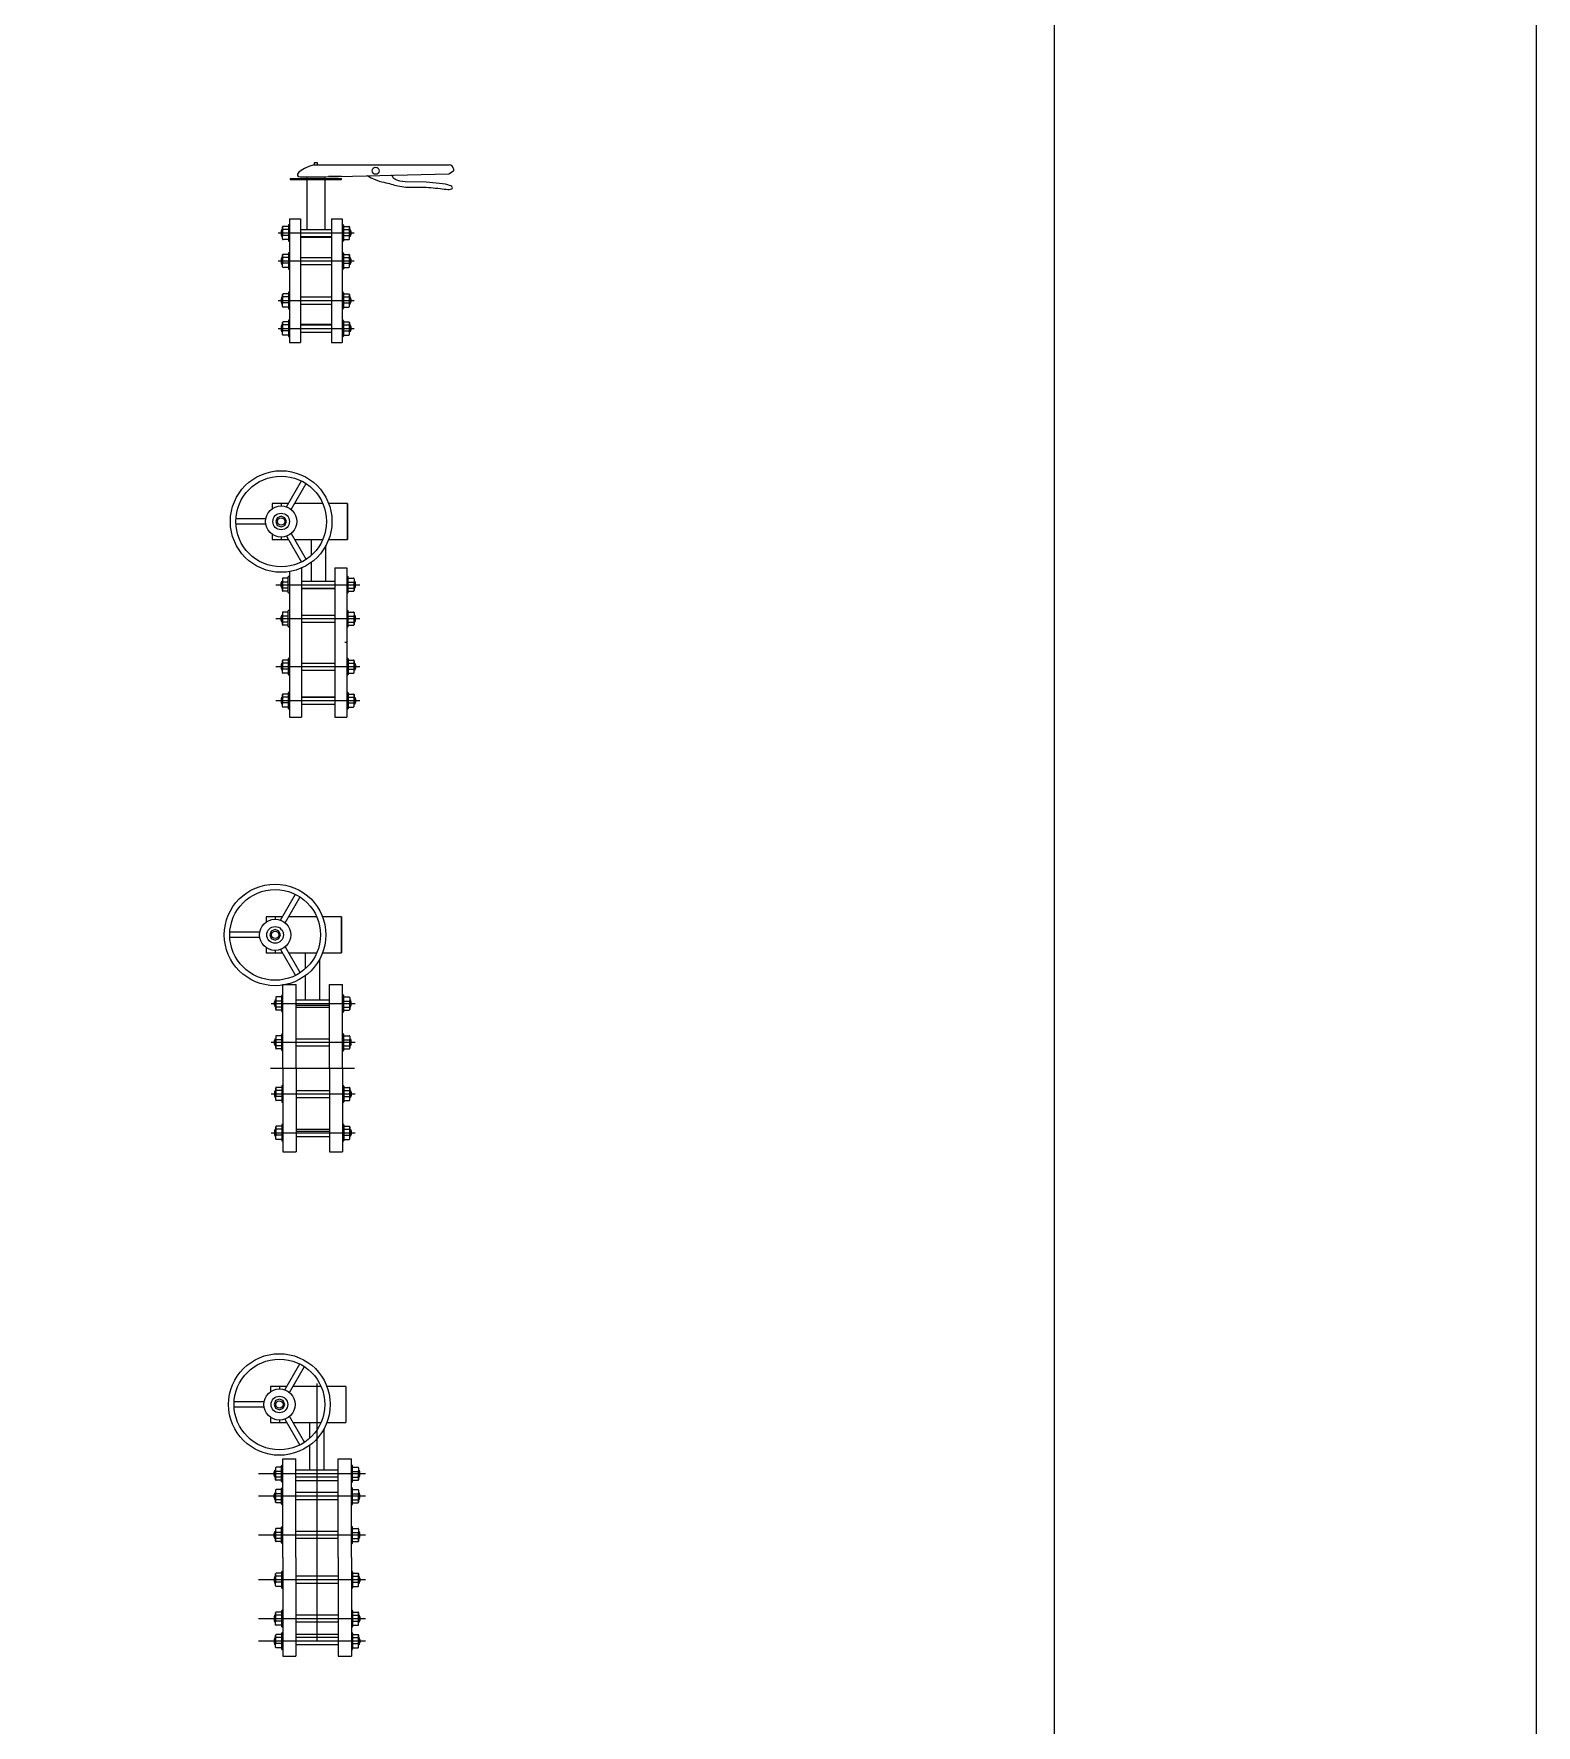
# Model space of a CAD drawing. Header units: millimetres. Extents: x 1218 to 72853, y -34712 to 16286.
# Drawn here: x 70340 to 72853, y 10586 to 13416 of the extents above; entities that cross this region are included whole.
import ezdxf

# ---------------------------------------------------------------- set-up
doc = ezdxf.new("R2010")
doc.units = ezdxf.units.MM
doc.styles.get("Standard").update_dxf_attribs({"font": 'arial.ttf'})

# ---------------------------------------------------------------- blocks, each defined once
blk = doc.blocks.new('VANBUOM-FRONT-DN100 PCCC')
for p, q in [((-43, 171.2), (42.5, 171.2)), ((-43, 171.2), (-43, 169.2)), ((-26.5, 174), (15, 174)), ((-15, 174.5), (-15, 85.9)), ((-2.8, 194), (223, 194)), ((15, 174.5), (15, 85.9)), ((42.5, 174.2), (21.3, 174.2)), ((42.5, 169.2), (42.5, 171.2)), ((230, 187), (230, 184)), ((-43, 169.2), (42.5, 169.2)), ((-56, 89.9), (-56, 86.9)), ((-56, 69.9), (-56, 89.9)), ((-46, 90.9), (-55, 90.9)), ((-46, 85.9), (-55, 85.9)), ((-46, 92.9), (-46, 66.9)), ((-44, 93.9), (-45, 93.9)), ((-44, 103.5), (-44, -103.5)), ((-44, 103.5), (-26, 103.5)), ((-26, 103.5), (-26, -103.5)), ((-26, 85.9), (26, 85.9)), ((26, 103.5), (26, -103.5)), ((26, 103.5), (44, 103.5)), ((44, 103.5), (44, -103.5)), ((44, 93.9), (45, 93.9)), ((46, 92.9), (46, 66.9)), ((46, 90.9), (55, 90.9)), ((46, 85.9), (55, 85.9)), ((56, 89.9), (56, 86.9)), ((56, 69.9), (56, 89.9)), ((-63.4, 79.9), (63.8, 79.9)), ((-58.2, 82.9), (-58.2, 76.9)), ((-56, 84.9), (-56, 76.9)), ((-46, 75.9), (-55, 75.9)), ((-46, 68.9), (-55, 68.9)), ((-44, 65.9), (-45, 65.9)), ((-26, 73.9), (26, 73.9)), ((-26, 73), (26, 73)), ((44, 65.9), (45, 65.9)), ((46, 75.9), (55, 75.9)), ((46, 68.9), (55, 68.9)), ((56, 84.9), (56, 76.9)), ((58.2, 82.9), (58.2, 76.9)), ((-63.4, 33.1), (63.8, 33.1)), ((-58.2, 36.1), (-58.2, 30.1)), ((-56, 23.1), (-56, 43.1)), ((-56, 43.1), (-56, 40.1)), ((-56, 38.1), (-56, 30.1)), ((-46, 44.1), (-55, 44.1)), ((-46, 39.1), (-55, 39.1)), ((-46, 29.1), (-55, 29.1)), ((-46, 46.1), (-46, 20.1)), ((-44, 47.1), (-45, 47.1)), ((-26, 39.1), (26, 39.1)), ((44, 47.1), (45, 47.1)), ((46, 46.1), (46, 20.1)), ((46, 44.1), (55, 44.1)), ((46, 39.1), (55, 39.1)), ((46, 29.1), (55, 29.1)), ((56, 23.1), (56, 43.1)), ((56, 43.1), (56, 40.1)), ((56, 38.1), (56, 30.1)), ((58.2, 36.1), (58.2, 30.1)), ((-46, 22.1), (-55, 22.1)), ((-44, 19.1), (-45, 19.1)), ((-26, 27.1), (26, 27.1)), ((44, 19.1), (45, 19.1)), ((46, 22.1), (55, 22.1)), ((-56, -23.1), (-56, -26.1)), ((-56, -43.1), (-56, -23.1)), ((-56, -28.1), (-56, -36.1)), ((-46, -22.1), (-55, -22.1)), ((-46, -27.1), (-55, -27.1)), ((-46, -20.1), (-46, -46.1)), ((-44, -19.1), (-45, -19.1)), ((-26, -27.1), (26, -27.1)), ((44, -19.1), (45, -19.1)), ((46, -20.1), (46, -46.1)), ((46, -22.1), (55, -22.1)), ((46, -27.1), (55, -27.1)), ((56, -23.1), (56, -26.1)), ((56, -43.1), (56, -23.1)), ((56, -28.1), (56, -36.1)), ((-63.4, -33.1), (63.8, -33.1)), ((-58.2, -30.1), (-58.2, -36.1)), ((-46, -37.1), (-55, -37.1)), ((-46, -44.1), (-55, -44.1)), ((-44, -47.1), (-45, -47.1)), ((-26, -39.1), (26, -39.1)), ((44, -47.1), (45, -47.1)), ((46, -37.1), (55, -37.1)), ((46, -44.1), (55, -44.1)), ((58.2, -30.1), (58.2, -36.1)), ((-63.4, -79.9), (63.8, -79.9)), ((-58.2, -76.9), (-58.2, -82.9)), ((-56, -89.9), (-56, -69.9)), ((-56, -69.9), (-56, -72.9)), ((-56, -74.9), (-56, -82.9)), ((-46, -68.9), (-55, -68.9)), ((-46, -73.9), (-55, -73.9)), ((-46, -83.9), (-55, -83.9)), ((-46, -66.9), (-46, -92.9)), ((-44, -65.9), (-45, -65.9)), ((-26, -73), (26, -73)), ((-26, -73.9), (26, -73.9)), ((44, -65.9), (45, -65.9)), ((46, -66.9), (46, -92.9)), ((46, -68.9), (55, -68.9)), ((46, -73.9), (55, -73.9)), ((46, -83.9), (55, -83.9)), ((56, -89.9), (56, -69.9)), ((56, -69.9), (56, -72.9)), ((56, -74.9), (56, -82.9)), ((58.2, -76.9), (58.2, -82.9)), ((-46, -90.9), (-55, -90.9)), ((-44, -93.9), (-45, -93.9)), ((-44, -103.5), (-26, -103.5)), ((-26, -85.9), (26, -85.9)), ((26, -103.5), (44, -103.5)), ((44, -93.9), (45, -93.9)), ((46, -90.9), (55, -90.9))]:
    blk.add_line(p, q)
for points in [[(-2.8, 194), (-11.8, 191.1), (-19, 187.9), (-24.6, 184.6), (-28.5, 181.4), (-30.7, 178.5), (-31.1, 176.2), (-29.7, 174.6), (-26.5, 174)], [(15, 174), (222.3, 178.8), (230, 184)], [(85.9, 175.9), (92.4, 172.1), (97.3, 169.8), (101.8, 168), (106, 166.7), (110, 165.6), (113.7, 164.8), (117.1, 164), (120.2, 163.2), (123.2, 162.4), (126, 161.6), (128.8, 160.8), (131.5, 160.1), (134.3, 159.3), (137.2, 158.7), (140.2, 158.1), (143.5, 157.6), (147, 157.2), (150.6, 156.8), (184.4, 156.5), (188.3, 156.2), (192.2, 155.9), (196.1, 155.5), (200, 155.1), (203.9, 154.7), (207.6, 154.2), (211.2, 153.7), (214.6, 153.3), (217.7, 153), (220.6, 152.9), (223, 152.9), (225.1, 153.2), (226.7, 153.7), (227.8, 154.5), (228.3, 155.4), (228.2, 156.4), (227.4, 157.5), (225.9, 158.6), (223.7, 159.6), (220.5, 160.6), (216.6, 161.4), (211.9, 162.1), (206.7, 162.7), (201.2, 163.2), (195.5, 163.7), (189.8, 164.2), (184.3, 164.7), (149.2, 165.3), (144.6, 165.9), (140.6, 166.7), (137.1, 167.6), (134.2, 168.6), (131.9, 169.7), (130.2, 171), (129, 172.4), (127.2, 177.1)]]:
    blk.add_lwpolyline(points)
blk.add_lwpolyline([(-2.8, 197.3), (-2.8, 194), (2.8, 194), (2.8, 197.3)], close=True)
blk.add_circle((100, 184), 5.94)
for centre, radius, start, end in [((223, 187), 7, 0, 90), ((-55.2, 82.9), 3, 105.67, 180), ((-55, 89.9), 1, 90, 180), ((-55, 86.9), 1, 180, 270), ((-55, 84.9), 1, 90, 180), ((-45, 92.9), 1, 90, 180), ((45, 92.9), 1, 0, 90), ((55, 89.9), 1, 0, 90), ((55, 86.9), 1, 270, 0), ((55, 84.9), 1, 0, 90), ((55.2, 82.9), 3, 0, 74.33), ((-55.2, 76.9), 3, 180, 254.33), ((-55, 76.9), 1, 180, 270), ((-55, 74.9), 1, 90, 180), ((-55, 69.9), 1, 180, 270), ((-45, 66.9), 1, 180, 270), ((45, 66.9), 1, 270, 0), ((55, 76.9), 1, 270, 0), ((55, 74.9), 1, 0, 90), ((55, 69.9), 1, 270, 0), ((55.2, 76.9), 3, 285.67, 0), ((-55.2, 36.1), 3, 105.67, 180), ((-55.2, 30.1), 3, 180, 254.33), ((-55, 43.1), 1, 90, 180), ((-55, 40.1), 1, 180, 270), ((-55, 38.1), 1, 90, 180), ((-55, 30.1), 1, 180, 270), ((-55, 28.1), 1, 90, 180), ((-45, 46.1), 1, 90, 180), ((45, 46.1), 1, 0, 90), ((55, 43.1), 1, 0, 90), ((55, 40.1), 1, 270, 0), ((55, 38.1), 1, 0, 90), ((55, 30.1), 1, 270, 0), ((55, 28.1), 1, 0, 90), ((55.2, 36.1), 3, 0, 74.33), ((55.2, 30.1), 3, 285.67, 0), ((-55, 23.1), 1, 180, 270), ((-45, 20.1), 1, 180, 270), ((45, 20.1), 1, 270, 0), ((55, 23.1), 1, 270, 0), ((-55.2, -30.1), 3, 105.67, 180), ((-55, -23.1), 1, 90, 180), ((-55, -26.1), 1, 180, 270), ((-55, -28.1), 1, 90, 180), ((-45, -20.1), 1, 90, 180), ((45, -20.1), 1, 0, 90), ((55, -23.1), 1, 0, 90), ((55, -26.1), 1, 270, 0), ((55, -28.1), 1, 0, 90), ((55.2, -30.1), 3, 0, 74.33), ((-55.2, -36.1), 3, 180, 254.33), ((-55, -36.1), 1, 180, 270), ((-55, -38.1), 1, 90, 180), ((-55, -43.1), 1, 180, 270), ((-45, -46.1), 1, 180, 270), ((45, -46.1), 1, 270, 0), ((55, -36.1), 1, 270, 0), ((55, -38.1), 1, 0, 90), ((55, -43.1), 1, 270, 0), ((55.2, -36.1), 3, 285.67, 0), ((-55.2, -76.9), 3, 105.67, 180), ((-55.2, -82.9), 3, 180, 254.33), ((-55, -69.9), 1, 90, 180), ((-55, -72.9), 1, 180, 270), ((-55, -74.9), 1, 90, 180), ((-55, -82.9), 1, 180, 270), ((-55, -84.9), 1, 90, 180), ((-45, -66.9), 1, 90, 180), ((45, -66.9), 1, 0, 90), ((55, -69.9), 1, 0, 90), ((55, -72.9), 1, 270, 0), ((55, -74.9), 1, 0, 90), ((55, -82.9), 1, 270, 0), ((55, -84.9), 1, 0, 90), ((55.2, -76.9), 3, 0, 74.33), ((55.2, -82.9), 3, 285.67, 0), ((-55, -89.9), 1, 180, 270), ((-45, -92.9), 1, 180, 270), ((45, -92.9), 1, 270, 0), ((55, -89.9), 1, 270, 0)]:
    blk.add_arc(centre, radius, start, end)
at = {"flags": 1}
for p in [(-44, 0), (44, 0)]:
    blk.add_attdef('AMC', p, '', height=0.5, dxfattribs=at)
blk = doc.blocks.new('VANBUOM-FRONT-DN125 PCCC')
for p, q in [((-54.1, 227.2), (-29, 270.7)), ((-46.2, 222.6), (-21.1, 266.1)), ((-50.9, 232.6), (-78, 232.6)), ((-78, 232.6), (-78, 224)), ((-63, 232.6), (-63, 228.7)), ((6.7, 232.6), (-40.4, 232.6)), ((47.9, 232.6), (16.6, 232.6)), ((47.9, 172.7), (47.9, 232.6)), ((48, 232.6), (48, 172.7)), ((-88.6, 207.2), (-138.9, 207.2)), ((-88.6, 198.1), (-138.9, 198.1)), ((-78, 181.4), (-78, 172.7)), ((-78, 172.7), (-50.9, 172.7)), ((-63, 176.6), (-63, 172.7)), ((-54.1, 178.2), (-29, 134.7)), ((-46.2, 182.7), (-21.1, 139.2)), ((-40.4, 172.7), (6.7, 172.7)), ((-12, 146.5), (-12, 172.7)), ((16.6, 172.7), (47.9, 172.7)), ((12, 103), (12, 162.6)), ((-49, 118.8), (-49, -125)), ((-29, 124.8), (-29, -125)), ((-12, 103), (-12, 134.7)), ((-12, 132.5), (-12, 134.7)), ((27, 125), (27, -125)), ((27, 125), (47, 125)), ((47, 125), (47, -125)), ((-71.7, 97), (68.7, 97)), ((-63.2, 94), (-63.2, 100)), ((-61, 107), (-61, 87)), ((-61, 92), (-61, 100)), ((-61, 87), (-61, 90)), ((-51, 108), (-60, 108)), ((-51, 101), (-60, 101)), ((-51, 91), (-60, 91)), ((-51, 86), (-60, 86)), ((-51, 84), (-51, 110)), ((-49, 111), (-50, 111)), ((-29, 103), (27, 103)), ((-29, 91), (27, 91)), ((-29, 90.5), (27, 90.5)), ((47, 111), (48, 111)), ((49, 84), (49, 110)), ((49, 108), (58, 108)), ((49, 101), (58, 101)), ((49, 91), (58, 91)), ((49, 86), (58, 86)), ((59, 107), (59, 87)), ((59, 92), (59, 100)), ((59, 87), (59, 90)), ((61.2, 94), (61.2, 100)), ((-49, 83), (-50, 83)), ((47, 83), (48, 83)), ((-71.7, 40.2), (68.7, 40.2)), ((-63.2, 37.2), (-63.2, 43.2)), ((-61, 50.2), (-61, 30.2)), ((-61, 35.2), (-61, 43.2)), ((-61, 30.2), (-61, 33.2)), ((-51, 51.2), (-60, 51.2)), ((-51, 44.2), (-60, 44.2)), ((-51, 34.2), (-60, 34.2)), ((-51, 29.2), (-60, 29.2)), ((-51, 27.2), (-51, 53.2)), ((-49, 54.2), (-50, 54.2)), ((-29, 46.2), (27, 46.2)), ((-29, 34.2), (27, 34.2)), ((47, 54.2), (48, 54.2)), ((49, 27.2), (49, 53.2)), ((49, 51.2), (58, 51.2)), ((49, 44.2), (58, 44.2)), ((49, 34.2), (58, 34.2)), ((49, 29.2), (58, 29.2)), ((59, 50.2), (59, 30.2)), ((59, 35.2), (59, 43.2)), ((59, 30.2), (59, 33.2)), ((61.2, 37.2), (61.2, 43.2)), ((-49, 26.2), (-50, 26.2)), ((48, 0), (43.8, 0)), ((47, 26.2), (48, 26.2)), ((-51, -27.2), (-51, -53.2)), ((-49, -26.2), (-50, -26.2)), ((47, -26.2), (48, -26.2)), ((49, -27.2), (49, -53.2)), ((-71.7, -40.2), (68.7, -40.2)), ((-63.2, -37.2), (-63.2, -43.2)), ((-61, -30.2), (-61, -33.2)), ((-61, -50.2), (-61, -30.2)), ((-61, -35.2), (-61, -43.2)), ((-51, -29.2), (-60, -29.2)), ((-51, -34.2), (-60, -34.2)), ((-51, -44.2), (-60, -44.2)), ((-51, -51.2), (-60, -51.2)), ((-49, -54.2), (-50, -54.2)), ((-29, -34.2), (27, -34.2)), ((-29, -46.2), (27, -46.2)), ((47, -54.2), (48, -54.2)), ((49, -29.2), (58, -29.2)), ((49, -34.2), (58, -34.2)), ((49, -44.2), (58, -44.2)), ((49, -51.2), (58, -51.2)), ((59, -30.2), (59, -33.2)), ((59, -50.2), (59, -30.2)), ((59, -35.2), (59, -43.2)), ((61.2, -37.2), (61.2, -43.2)), ((-51, -84), (-51, -110)), ((-49, -83), (-50, -83)), ((47, -83), (48, -83)), ((49, -84), (49, -110)), ((-71.7, -97), (68.7, -97)), ((-63.2, -94), (-63.2, -100)), ((-61, -87), (-61, -90)), ((-61, -107), (-61, -87)), ((-61, -92), (-61, -100)), ((-51, -86), (-60, -86)), ((-51, -91), (-60, -91)), ((-51, -101), (-60, -101)), ((-51, -108), (-60, -108)), ((-49, -111), (-50, -111)), ((-29, -90.5), (27, -90.5)), ((-29, -91), (27, -91)), ((-29, -103), (27, -103)), ((47, -111), (48, -111)), ((49, -86), (58, -86)), ((49, -91), (58, -91)), ((49, -101), (58, -101)), ((49, -108), (58, -108)), ((59, -87), (59, -90)), ((59, -107), (59, -87)), ((59, -92), (59, -100)), ((61.2, -94), (61.2, -100)), ((-49, -125), (-29, -125)), ((27, -125), (47, -125))]:
    blk.add_line(p, q)
blk.add_lwpolyline([(-63, 193.7), (-56.6, 196.3), (-54, 202.7), (-56.6, 209.1), (-63, 211.7), (-69.4, 209.1), (-72, 202.7), (-69.4, 196.3)], close=True)
for radius in [85, 75.9, 26.1, 13.9, 6.06]:
    blk.add_circle((-63, 202.7), radius)
for centre, radius, start, end in [((-60.2, 100), 3, 105.67, 180), ((-60.2, 94), 3, 180, 254.33), ((-60, 107), 1, 90, 180), ((-60, 102), 1, 180, 270), ((-60, 100), 1, 90, 180), ((-60, 92), 1, 180, 270), ((-60, 90), 1, 90, 180), ((-60, 87), 1, 180, 270), ((-50, 110), 1, 90, 180), ((48, 110), 1, 0, 90), ((58, 107), 1, 0, 90), ((58, 102), 1, 270, 0), ((58, 100), 1, 0, 90), ((58, 92), 1, 270, 0), ((58, 90), 1, 0, 90), ((58, 87), 1, 270, 0), ((58.2, 100), 3, 0, 74.33), ((58.2, 94), 3, 285.67, 0), ((-50, 84), 1, 180, 270), ((48, 84), 1, 270, 0), ((-60.2, 43.2), 3, 105.67, 180), ((-60.2, 37.2), 3, 180, 254.33), ((-60, 50.2), 1, 90, 180), ((-60, 45.2), 1, 180, 270), ((-60, 43.2), 1, 90, 180), ((-60, 35.2), 1, 180, 270), ((-60, 33.2), 1, 90, 180), ((-60, 30.2), 1, 180, 270), ((-50, 53.2), 1, 90, 180), ((48, 53.2), 1, 0, 90), ((58, 50.2), 1, 0, 90), ((58, 45.2), 1, 270, 0), ((58, 43.2), 1, 0, 90), ((58, 35.2), 1, 270, 0), ((58, 33.2), 1, 0, 90), ((58, 30.2), 1, 270, 0), ((58.2, 43.2), 3, 0, 74.33), ((58.2, 37.2), 3, 285.67, 0), ((-50, 27.2), 1, 180, 270), ((48, 27.2), 1, 270, 0), ((-50, -27.2), 1, 90, 180), ((48, -27.2), 1, 0, 90), ((-60.2, -37.2), 3, 105.67, 180), ((-60.2, -43.2), 3, 180, 254.33), ((-60, -30.2), 1, 90, 180), ((-60, -33.2), 1, 180, 270), ((-60, -35.2), 1, 90, 180), ((-60, -43.2), 1, 180, 270), ((-60, -45.2), 1, 90, 180), ((-60, -50.2), 1, 180, 270), ((-50, -53.2), 1, 180, 270), ((48, -53.2), 1, 270, 0), ((58, -30.2), 1, 0, 90), ((58, -33.2), 1, 270, 0), ((58, -35.2), 1, 0, 90), ((58, -43.2), 1, 270, 0), ((58, -45.2), 1, 0, 90), ((58, -50.2), 1, 270, 0), ((58.2, -37.2), 3, 0, 74.33), ((58.2, -43.2), 3, 285.67, 0), ((-50, -84), 1, 90, 180), ((48, -84), 1, 0, 90), ((-60.2, -94), 3, 105.67, 180), ((-60.2, -100), 3, 180, 254.33), ((-60, -87), 1, 90, 180), ((-60, -90), 1, 180, 270), ((-60, -92), 1, 90, 180), ((-60, -100), 1, 180, 270), ((-60, -102), 1, 90, 180), ((-60, -107), 1, 180, 270), ((-50, -110), 1, 180, 270), ((48, -110), 1, 270, 0), ((58, -87), 1, 0, 90), ((58, -90), 1, 270, 0), ((58, -92), 1, 0, 90), ((58, -100), 1, 270, 0), ((58, -102), 1, 0, 90), ((58, -107), 1, 270, 0), ((58.2, -94), 3, 0, 74.33), ((58.2, -100), 3, 285.67, 0)]:
    blk.add_arc(centre, radius, start, end)
at = {"flags": 1}
for p in [(47, 0), (-49, -3.1)]:
    blk.add_attdef('AMC', p, '', height=0.5, dxfattribs=at)
blk = doc.blocks.new('VANBUOM-FRONT-DN150 PCCC')
for p, q in [((-54.1, 247.5), (-29, 291)), ((-46.2, 243), (-21.1, 286.5)), ((-88.6, 227.6), (-138.9, 227.6)), ((-78, 253), (-78, 244.3)), ((-50.9, 253), (-78, 253)), ((-63, 253), (-63, 249.1)), ((6.7, 253), (-40.4, 253)), ((47.9, 253), (16.6, 253)), ((47.9, 193.1), (47.9, 253)), ((48, 253), (48, 193.1)), ((-88.6, 218.5), (-138.9, 218.5)), ((-78, 201.7), (-78, 193.1)), ((-54.1, 198.5), (-29, 155)), ((-46.2, 203.1), (-21.1, 159.6)), ((-78, 193.1), (-50.9, 193.1)), ((-63, 197), (-63, 193.1)), ((-40.4, 193.1), (6.7, 193.1)), ((-12, 166.8), (-12, 193.1)), ((12, 114.2), (12, 183)), ((16.6, 193.1), (47.9, 193.1)), ((-12, 114.2), (-12, 155)), ((-62, 118.2), (-62, 98.2)), ((-52, 119.2), (-61, 119.2)), ((-52, 95.2), (-52, 121.2)), ((-50, 122.2), (-51, 122.2)), ((-50, 0), (-50, 140)), ((-50, 140), (-28, 140)), ((-28, 0), (-28, 140)), ((-28, 114.2), (28, 114.2)), ((28, 140), (50, 140)), ((28, 0), (28, 140)), ((50, 0), (50, 140)), ((50, 122.2), (51, 122.2)), ((52, 95.2), (52, 121.2)), ((52, 119.2), (61, 119.2)), ((62, 118.2), (62, 98.2)), ((-69.7, 108.2), (70.7, 108.2)), ((-64.2, 105.2), (-64.2, 111.2)), ((-62, 103.2), (-62, 111.2)), ((-62, 98.2), (-62, 101.2)), ((-52, 112.2), (-61, 112.2)), ((-52, 102.2), (-61, 102.2)), ((-52, 97.2), (-61, 97.2)), ((-50, 94.2), (-51, 94.2)), ((-50, 108.2), (50, 108.2)), ((-28, 105.5), (28, 105.5)), ((-28, 102.2), (28, 102.2)), ((50, 94.2), (51, 94.2)), ((52, 112.2), (61, 112.2)), ((52, 102.2), (61, 102.2)), ((52, 97.2), (61, 97.2)), ((62, 103.2), (62, 111.2)), ((62, 98.2), (62, 101.2)), ((64.2, 105.2), (64.2, 111.2)), ((-50, 57.2), (-51, 57.2)), ((50, 57.2), (51, 57.2)), ((-69.7, 43.2), (70.7, 43.2)), ((-64.2, 40.2), (-64.2, 46.2)), ((-62, 53.2), (-62, 33.2)), ((-62, 38.2), (-62, 46.2)), ((-62, 33.2), (-62, 36.2)), ((-52, 54.2), (-61, 54.2)), ((-52, 47.2), (-61, 47.2)), ((-52, 37.2), (-61, 37.2)), ((-52, 32.2), (-61, 32.2)), ((-52, 30.2), (-52, 56.2)), ((-50, 29.2), (-51, 29.2)), ((-50, 43.2), (50, 43.2)), ((-28, 49.2), (28, 49.2)), ((-28, 37.2), (28, 37.2)), ((50, 29.2), (51, 29.2)), ((52, 30.2), (52, 56.2)), ((52, 54.2), (61, 54.2)), ((52, 47.2), (61, 47.2)), ((52, 37.2), (61, 37.2)), ((52, 32.2), (61, 32.2)), ((62, 53.2), (62, 33.2)), ((62, 38.2), (62, 46.2)), ((62, 33.2), (62, 36.2)), ((64.2, 40.2), (64.2, 46.2)), ((-70.7, 0), (69.7, 0)), ((-70.7, 0), (69.7, 0)), ((-50, 0), (-50, -140)), ((-28, 0), (-28, -140)), ((28, 0), (28, -140)), ((50, 0), (50, -140)), ((-69.7, -43.2), (70.7, -43.2)), ((-64.2, -40.2), (-64.2, -46.2)), ((-62, -53.2), (-62, -33.2)), ((-62, -33.2), (-62, -36.2)), ((-62, -38.2), (-62, -46.2)), ((-52, -32.2), (-61, -32.2)), ((-52, -37.2), (-61, -37.2)), ((-52, -47.2), (-61, -47.2)), ((-52, -54.2), (-61, -54.2)), ((-52, -30.2), (-52, -56.2)), ((-50, -29.2), (-51, -29.2)), ((-50, -43.2), (50, -43.2)), ((-28, -37.2), (28, -37.2)), ((-28, -49.2), (28, -49.2)), ((50, -29.2), (51, -29.2)), ((52, -30.2), (52, -56.2)), ((52, -32.2), (61, -32.2)), ((52, -37.2), (61, -37.2)), ((52, -47.2), (61, -47.2)), ((52, -54.2), (61, -54.2)), ((62, -53.2), (62, -33.2)), ((62, -33.2), (62, -36.2)), ((62, -38.2), (62, -46.2)), ((64.2, -40.2), (64.2, -46.2)), ((-50, -57.2), (-51, -57.2)), ((50, -57.2), (51, -57.2)), ((-69.7, -108.2), (70.7, -108.2)), ((-64.2, -105.2), (-64.2, -111.2)), ((-62, -118.2), (-62, -98.2)), ((-62, -98.2), (-62, -101.2)), ((-62, -103.2), (-62, -111.2)), ((-52, -97.2), (-61, -97.2)), ((-52, -102.2), (-61, -102.2)), ((-52, -112.2), (-61, -112.2)), ((-52, -95.2), (-52, -121.2)), ((-50, -94.2), (-51, -94.2)), ((-50, -108.2), (50, -108.2)), ((-28, -102.2), (28, -102.2)), ((-28, -105.5), (28, -105.5)), ((50, -94.2), (51, -94.2)), ((52, -95.2), (52, -121.2)), ((52, -97.2), (61, -97.2)), ((52, -102.2), (61, -102.2)), ((52, -112.2), (61, -112.2)), ((62, -118.2), (62, -98.2)), ((62, -98.2), (62, -101.2)), ((62, -103.2), (62, -111.2)), ((64.2, -105.2), (64.2, -111.2)), ((-52, -119.2), (-61, -119.2)), ((-50, -122.2), (-51, -122.2)), ((-50, -140), (-28, -140)), ((-28, -114.2), (28, -114.2)), ((28, -140), (50, -140)), ((50, -122.2), (51, -122.2)), ((52, -119.2), (61, -119.2))]:
    blk.add_line(p, q)
blk.add_lwpolyline([(-63, 214), (-56.6, 216.7), (-54, 223), (-56.6, 229.4), (-63, 232.1), (-69.4, 229.4), (-72, 223), (-69.4, 216.7)], close=True)
for radius in [85, 75.9, 26.1, 13.9, 6.06]:
    blk.add_circle((-63, 223), radius)
for centre, radius, start, end in [((-61.2, 111.2), 3, 105.67, 180), ((-61, 118.2), 1, 90, 180), ((-51, 121.2), 1, 90, 180), ((51, 121.2), 1, 0, 90), ((61, 118.2), 1, 0, 90), ((61.2, 111.2), 3, 0, 74.33), ((-61.2, 105.2), 3, 180, 254.33), ((-61, 113.2), 1, 180, 270), ((-61, 111.2), 1, 90, 180), ((-61, 103.2), 1, 180, 270), ((-61, 101.2), 1, 90, 180), ((-61, 98.2), 1, 180, 270), ((-51, 95.2), 1, 180, 270), ((51, 95.2), 1, 270, 0), ((61, 113.2), 1, 270, 0), ((61, 111.2), 1, 0, 90), ((61, 103.2), 1, 270, 0), ((61, 101.2), 1, 0, 90), ((61, 98.2), 1, 270, 0), ((61.2, 105.2), 3, 285.67, 0), ((-51, 56.2), 1, 90, 180), ((51, 56.2), 1, 0, 90), ((-61.2, 46.2), 3, 105.67, 180), ((-61.2, 40.2), 3, 180, 254.33), ((-61, 53.2), 1, 90, 180), ((-61, 48.2), 1, 180, 270), ((-61, 46.2), 1, 90, 180), ((-61, 38.2), 1, 180, 270), ((-61, 36.2), 1, 90, 180), ((-61, 33.2), 1, 180, 270), ((-51, 30.2), 1, 180, 270), ((51, 30.2), 1, 270, 0), ((61, 53.2), 1, 0, 90), ((61, 48.2), 1, 270, 0), ((61, 46.2), 1, 0, 90), ((61, 38.2), 1, 270, 0), ((61, 36.2), 1, 0, 90), ((61, 33.2), 1, 270, 0), ((61.2, 46.2), 3, 0, 74.33), ((61.2, 40.2), 3, 285.67, 0), ((-61.2, -40.2), 3, 105.67, 180), ((-61.2, -46.2), 3, 180, 254.33), ((-61, -33.2), 1, 90, 180), ((-61, -36.2), 1, 180, 270), ((-61, -38.2), 1, 90, 180), ((-61, -46.2), 1, 180, 270), ((-61, -48.2), 1, 90, 180), ((-61, -53.2), 1, 180, 270), ((-51, -30.2), 1, 90, 180), ((-51, -56.2), 1, 180, 270), ((51, -30.2), 1, 0, 90), ((51, -56.2), 1, 270, 0), ((61, -33.2), 1, 0, 90), ((61, -36.2), 1, 270, 0), ((61, -38.2), 1, 0, 90), ((61, -46.2), 1, 270, 0), ((61, -48.2), 1, 0, 90), ((61, -53.2), 1, 270, 0), ((61.2, -40.2), 3, 0, 74.33), ((61.2, -46.2), 3, 285.67, 0), ((-61.2, -105.2), 3, 105.67, 180), ((-61.2, -111.2), 3, 180, 254.33), ((-61, -98.2), 1, 90, 180), ((-61, -101.2), 1, 180, 270), ((-61, -103.2), 1, 90, 180), ((-61, -111.2), 1, 180, 270), ((-61, -113.2), 1, 90, 180), ((-51, -95.2), 1, 90, 180), ((51, -95.2), 1, 0, 90), ((61, -98.2), 1, 0, 90), ((61, -101.2), 1, 270, 0), ((61, -103.2), 1, 0, 90), ((61, -111.2), 1, 270, 0), ((61, -113.2), 1, 0, 90), ((61.2, -105.2), 3, 0, 74.33), ((61.2, -111.2), 3, 285.67, 0), ((-61, -118.2), 1, 180, 270), ((-51, -121.2), 1, 180, 270), ((51, -121.2), 1, 270, 0), ((61, -118.2), 1, 270, 0)]:
    blk.add_arc(centre, radius, start, end)
at = {"flags": 1}
for p in [(-50, 0), (50, 0)]:
    blk.add_attdef('AMC', p, '', height=0.5, dxfattribs=at)
blk = doc.blocks.new('VANBUOM-FRONT-DN200 PCCC')
for p, q in [((-54.1, 280.5), (-29, 324)), ((-46.2, 276), (-21.1, 319.5)), ((-78, 286), (-78, 277.3)), ((-50.9, 286), (-78, 286)), ((-63, 286), (-63, 282.1)), ((6.7, 286), (-40.4, 286)), ((0, -138.5), (0, 290.9)), ((47.9, 286), (16.6, 286)), ((48, 286), (48, 226.1)), ((-88.6, 260.6), (-138.9, 260.6)), ((-88.6, 251.5), (-138.9, 251.5)), ((-78, 234.7), (-78, 226.1)), ((-63, 230), (-63, 226.1)), ((-54.1, 231.5), (-29, 188)), ((-46.2, 236.1), (-21.1, 192.6)), ((-78, 226.1), (-50.9, 226.1)), ((-40.4, 226.1), (6.7, 226.1)), ((-12, 199.8), (-12, 226.1)), ((12, 147.2), (12, 216)), ((16.6, 226.1), (47.9, 226.1)), ((-12, 147.2), (-12, 188)), ((-71.7, 137.1), (-71.7, 143.1)), ((-69.5, 150.1), (-69.5, 130.1)), ((-69.5, 135.1), (-69.5, 143.1)), ((-59.5, 151.1), (-68.5, 151.1)), ((-59.5, 144.1), (-68.5, 144.1)), ((-59.5, 127.1), (-59.5, 153.1)), ((-57.5, 154.1), (-58.5, 154.1)), ((-57.5, 0), (-57.5, 165)), ((-57.5, 165), (-35.5, 165)), ((-35.5, 0), (-35.5, 165)), ((35.5, 146.1), (-35.5, 146.1)), ((35.5, 0), (35.5, 165)), ((35.5, 165), (57.5, 165)), ((57.5, 0), (57.5, 165)), ((57.5, 154.1), (58.5, 154.1)), ((59.5, 127.1), (59.5, 153.1)), ((59.5, 151.1), (68.5, 151.1)), ((59.5, 144.1), (68.5, 144.1)), ((69.5, 150.1), (69.5, 130.1)), ((69.5, 135.1), (69.5, 143.1)), ((71.7, 137.1), (71.7, 143.1)), ((80.8, 140.1), (-98, 140.1)), ((-69.5, 130.1), (-69.5, 133.1)), ((-59.5, 134.1), (-68.5, 134.1)), ((-59.5, 129.1), (-68.5, 129.1)), ((-59.5, 113.5), (-68.5, 113.5)), ((-59.5, 89.5), (-59.5, 115.5)), ((-57.5, 126.1), (-58.5, 126.1)), ((-57.5, 116.5), (-58.5, 116.5)), ((35.5, 134.1), (-35.5, 134.1)), ((-35.5, 128.5), (35.5, 128.5)), ((57.5, 126.1), (58.5, 126.1)), ((57.5, 116.5), (58.5, 116.5)), ((59.5, 134.1), (68.5, 134.1)), ((59.5, 129.1), (68.5, 129.1)), ((59.5, 89.5), (59.5, 115.5)), ((59.5, 113.5), (68.5, 113.5)), ((69.5, 130.1), (69.5, 133.1)), ((80.8, 102.5), (-98, 102.5)), ((-71.7, 99.5), (-71.7, 105.5)), ((-69.5, 112.5), (-69.5, 92.5)), ((-69.5, 97.5), (-69.5, 105.5)), ((-69.5, 92.5), (-69.5, 95.5)), ((-59.5, 106.5), (-68.5, 106.5)), ((-59.5, 96.5), (-68.5, 96.5)), ((-59.5, 91.5), (-68.5, 91.5)), ((-57.5, 88.5), (-58.5, 88.5)), ((35.5, 108.5), (-35.5, 108.5)), ((35.5, 96.5), (-35.5, 96.5)), ((57.5, 88.5), (58.5, 88.5)), ((59.5, 106.5), (68.5, 106.5)), ((59.5, 96.5), (68.5, 96.5)), ((59.5, 91.5), (68.5, 91.5)), ((69.5, 112.5), (69.5, 92.5)), ((69.5, 97.5), (69.5, 105.5)), ((69.5, 92.5), (69.5, 95.5)), ((71.7, 99.5), (71.7, 105.5)), ((80.8, 37.5), (-98, 37.5)), ((-71.7, 34.5), (-71.7, 40.5)), ((-69.5, 47.5), (-69.5, 27.5)), ((-69.5, 32.5), (-69.5, 40.5)), ((-69.5, 27.5), (-69.5, 30.5)), ((-59.5, 48.5), (-68.5, 48.5)), ((-59.5, 41.5), (-68.5, 41.5)), ((-59.5, 31.5), (-68.5, 31.5)), ((-59.5, 24.5), (-59.5, 50.5)), ((-57.5, 51.5), (-58.5, 51.5)), ((35.5, 43.5), (-35.5, 43.5)), ((35.5, 31.5), (-35.5, 31.5)), ((57.5, 51.5), (58.5, 51.5)), ((59.5, 24.5), (59.5, 50.5)), ((59.5, 48.5), (68.5, 48.5)), ((59.5, 41.5), (68.5, 41.5)), ((59.5, 31.5), (68.5, 31.5)), ((69.5, 47.5), (69.5, 27.5)), ((69.5, 32.5), (69.5, 40.5)), ((69.5, 27.5), (69.5, 30.5)), ((71.7, 34.5), (71.7, 40.5)), ((-59.5, 26.5), (-68.5, 26.5)), ((-57.5, 23.5), (-58.5, 23.5)), ((57.5, 23.5), (58.5, 23.5)), ((59.5, 26.5), (68.5, 26.5)), ((-69.5, -47.5), (-69.5, -27.5)), ((-69.5, -27.5), (-69.5, -30.5)), ((-59.5, -26.5), (-68.5, -26.5)), ((-59.5, -24.5), (-59.5, -50.5)), ((-57.5, -23.5), (-58.5, -23.5)), ((-57.5, 0), (-57.5, -165)), ((-35.5, 0), (-35.5, -165)), ((35.5, 0), (35.5, -165)), ((57.5, 0), (57.5, -165)), ((57.5, -23.5), (58.5, -23.5)), ((59.5, -24.5), (59.5, -50.5)), ((59.5, -26.5), (68.5, -26.5)), ((69.5, -27.5), (69.5, -30.5)), ((69.5, -47.5), (69.5, -27.5)), ((80.8, -37.5), (-98, -37.5)), ((-71.7, -34.5), (-71.7, -40.5)), ((-69.5, -32.5), (-69.5, -40.5)), ((-59.5, -31.5), (-68.5, -31.5)), ((-59.5, -41.5), (-68.5, -41.5)), ((-59.5, -48.5), (-68.5, -48.5)), ((-57.5, -51.5), (-58.5, -51.5)), ((35.5, -31.5), (-35.5, -31.5)), ((35.5, -43.5), (-35.5, -43.5)), ((57.5, -51.5), (58.5, -51.5)), ((59.5, -31.5), (68.5, -31.5)), ((59.5, -41.5), (68.5, -41.5)), ((59.5, -48.5), (68.5, -48.5)), ((69.5, -32.5), (69.5, -40.5)), ((71.7, -34.5), (71.7, -40.5)), ((80.8, -102.5), (-98, -102.5)), ((-71.7, -99.5), (-71.7, -105.5)), ((-69.5, -92.5), (-69.5, -95.5)), ((-69.5, -112.5), (-69.5, -92.5)), ((-69.5, -97.5), (-69.5, -105.5)), ((-59.5, -91.5), (-68.5, -91.5)), ((-59.5, -96.5), (-68.5, -96.5)), ((-59.5, -106.5), (-68.5, -106.5)), ((-59.5, -89.5), (-59.5, -115.5)), ((-57.5, -88.5), (-58.5, -88.5)), ((35.5, -96.5), (-35.5, -96.5)), ((35.5, -108.5), (-35.5, -108.5)), ((57.5, -88.5), (58.5, -88.5)), ((59.5, -89.5), (59.5, -115.5)), ((59.5, -91.5), (68.5, -91.5)), ((59.5, -96.5), (68.5, -96.5)), ((59.5, -106.5), (68.5, -106.5)), ((69.5, -112.5), (69.5, -92.5)), ((69.5, -92.5), (69.5, -95.5)), ((69.5, -97.5), (69.5, -105.5)), ((71.7, -99.5), (71.7, -105.5)), ((80.8, -140.1), (-98, -140.1)), ((-71.7, -137.1), (-71.7, -143.1)), ((-69.5, -130.1), (-69.5, -133.1)), ((-69.5, -150.1), (-69.5, -130.1)), ((-69.5, -135.1), (-69.5, -143.1)), ((-59.5, -113.5), (-68.5, -113.5)), ((-59.5, -129.1), (-68.5, -129.1)), ((-59.5, -134.1), (-68.5, -134.1)), ((-59.5, -127.1), (-59.5, -153.1)), ((-57.5, -116.5), (-58.5, -116.5)), ((-57.5, -126.1), (-58.5, -126.1)), ((-35.5, -128.5), (35.5, -128.5)), ((35.5, -134.1), (-35.5, -134.1)), ((57.5, -116.5), (58.5, -116.5)), ((57.5, -126.1), (58.5, -126.1)), ((59.5, -113.5), (68.5, -113.5)), ((59.5, -127.1), (59.5, -153.1)), ((59.5, -129.1), (68.5, -129.1)), ((59.5, -134.1), (68.5, -134.1)), ((69.5, -130.1), (69.5, -133.1)), ((69.5, -150.1), (69.5, -130.1)), ((69.5, -135.1), (69.5, -143.1)), ((71.7, -137.1), (71.7, -143.1)), ((-59.5, -144.1), (-68.5, -144.1)), ((-59.5, -151.1), (-68.5, -151.1)), ((-57.5, -154.1), (-58.5, -154.1)), ((-57.5, -165), (-35.5, -165)), ((35.5, -146.1), (-35.5, -146.1)), ((35.5, -165), (57.5, -165)), ((57.5, -154.1), (58.5, -154.1)), ((59.5, -144.1), (68.5, -144.1)), ((59.5, -151.1), (68.5, -151.1))]:
    blk.add_line(p, q)
blk.add_lwpolyline([(-63, 247), (-56.6, 249.7), (-54, 256), (-56.6, 262.4), (-63, 265.1), (-69.4, 262.4), (-72, 256), (-69.4, 249.7)], close=True)
for radius in [85, 75.9, 26.1, 13.9, 6.06]:
    blk.add_circle((-63, 256), radius)
for centre, radius, start, end in [((-68.7, 143.1), 3, 105.67, 180), ((-68.5, 150.1), 1, 90, 180), ((-68.5, 145.1), 1, 180, 270), ((-68.5, 143.1), 1, 90, 180), ((-58.5, 153.1), 1, 90, 180), ((58.5, 153.1), 1, 0, 90), ((68.5, 150.1), 1, 0, 90), ((68.5, 145.1), 1, 270, 0), ((68.5, 143.1), 1, 0, 90), ((68.7, 143.1), 3, 0, 74.33), ((-68.7, 137.1), 3, 180, 254.33), ((-68.5, 135.1), 1, 180, 270), ((-68.5, 133.1), 1, 90, 180), ((-68.5, 130.1), 1, 180, 270), ((-68.5, 112.5), 1, 90, 180), ((-58.5, 127.1), 1, 180, 270), ((-58.5, 115.5), 1, 90, 180), ((58.5, 127.1), 1, 270, 0), ((58.5, 115.5), 1, 0, 90), ((68.5, 135.1), 1, 270, 0), ((68.5, 133.1), 1, 0, 90), ((68.5, 130.1), 1, 270, 0), ((68.5, 112.5), 1, 0, 90), ((68.7, 137.1), 3, 285.67, 0), ((-68.7, 105.5), 3, 105.67, 180), ((-68.7, 99.5), 3, 180, 254.33), ((-68.5, 107.5), 1, 180, 270), ((-68.5, 105.5), 1, 90, 180), ((-68.5, 97.5), 1, 180, 270), ((-68.5, 95.5), 1, 90, 180), ((-68.5, 92.5), 1, 180, 270), ((-58.5, 89.5), 1, 180, 270), ((58.5, 89.5), 1, 270, 0), ((68.5, 107.5), 1, 270, 0), ((68.5, 105.5), 1, 0, 90), ((68.5, 97.5), 1, 270, 0), ((68.5, 95.5), 1, 0, 90), ((68.5, 92.5), 1, 270, 0), ((68.7, 105.5), 3, 0, 74.33), ((68.7, 99.5), 3, 285.67, 0), ((-68.7, 40.5), 3, 105.67, 180), ((-68.7, 34.5), 3, 180, 254.33), ((-68.5, 47.5), 1, 90, 180), ((-68.5, 42.5), 1, 180, 270), ((-68.5, 40.5), 1, 90, 180), ((-68.5, 32.5), 1, 180, 270), ((-68.5, 30.5), 1, 90, 180), ((-58.5, 50.5), 1, 90, 180), ((58.5, 50.5), 1, 0, 90), ((68.5, 47.5), 1, 0, 90), ((68.5, 42.5), 1, 270, 0), ((68.5, 40.5), 1, 0, 90), ((68.5, 32.5), 1, 270, 0), ((68.5, 30.5), 1, 0, 90), ((68.7, 40.5), 3, 0, 74.33), ((68.7, 34.5), 3, 285.67, 0), ((-68.5, 27.5), 1, 180, 270), ((-58.5, 24.5), 1, 180, 270), ((58.5, 24.5), 1, 270, 0), ((68.5, 27.5), 1, 270, 0), ((-68.5, -27.5), 1, 90, 180), ((-58.5, -24.5), 1, 90, 180), ((58.5, -24.5), 1, 0, 90), ((68.5, -27.5), 1, 0, 90), ((-68.7, -34.5), 3, 105.67, 180), ((-68.7, -40.5), 3, 180, 254.33), ((-68.5, -30.5), 1, 180, 270), ((-68.5, -32.5), 1, 90, 180), ((-68.5, -40.5), 1, 180, 270), ((-68.5, -42.5), 1, 90, 180), ((-68.5, -47.5), 1, 180, 270), ((-58.5, -50.5), 1, 180, 270), ((58.5, -50.5), 1, 270, 0), ((68.5, -30.5), 1, 270, 0), ((68.5, -32.5), 1, 0, 90), ((68.5, -40.5), 1, 270, 0), ((68.5, -42.5), 1, 0, 90), ((68.5, -47.5), 1, 270, 0), ((68.7, -34.5), 3, 0, 74.33), ((68.7, -40.5), 3, 285.67, 0), ((-68.7, -99.5), 3, 105.67, 180), ((-68.7, -105.5), 3, 180, 254.33), ((-68.5, -92.5), 1, 90, 180), ((-68.5, -95.5), 1, 180, 270), ((-68.5, -97.5), 1, 90, 180), ((-68.5, -105.5), 1, 180, 270), ((-68.5, -107.5), 1, 90, 180), ((-68.5, -112.5), 1, 180, 270), ((-58.5, -89.5), 1, 90, 180), ((58.5, -89.5), 1, 0, 90), ((68.5, -92.5), 1, 0, 90), ((68.5, -95.5), 1, 270, 0), ((68.5, -97.5), 1, 0, 90), ((68.5, -105.5), 1, 270, 0), ((68.5, -107.5), 1, 0, 90), ((68.5, -112.5), 1, 270, 0), ((68.7, -99.5), 3, 0, 74.33), ((68.7, -105.5), 3, 285.67, 0), ((-68.7, -137.1), 3, 105.67, 180), ((-68.5, -130.1), 1, 90, 180), ((-68.5, -133.1), 1, 180, 270), ((-68.5, -135.1), 1, 90, 180), ((-58.5, -115.5), 1, 180, 270), ((-58.5, -127.1), 1, 90, 180), ((58.5, -115.5), 1, 270, 0), ((58.5, -127.1), 1, 0, 90), ((68.5, -130.1), 1, 0, 90), ((68.5, -133.1), 1, 270, 0), ((68.5, -135.1), 1, 0, 90), ((68.7, -137.1), 3, 0, 74.33), ((-68.7, -143.1), 3, 180, 254.33), ((-68.5, -143.1), 1, 180, 270), ((-68.5, -145.1), 1, 90, 180), ((-68.5, -150.1), 1, 180, 270), ((-58.5, -153.1), 1, 180, 270), ((58.5, -153.1), 1, 270, 0), ((68.5, -143.1), 1, 270, 0), ((68.5, -145.1), 1, 0, 90), ((68.5, -150.1), 1, 270, 0), ((68.7, -143.1), 3, 285.67, 0)]:
    blk.add_arc(centre, radius, start, end)
at = {"flags": 1}
for p in [(-57.5, 0), (57.5, 0)]:
    blk.add_attdef('AMC', p, '', height=0.5, dxfattribs=at)

msp = doc.modelspace()

# ---------------------------------------------------------------- linework, layer by layer
msp.add_line((72047, 4974.9), (72047, 14914.5))
msp.add_lwpolyline([(36949.1, 16285.6), (72853.1, 16285.6), (72853.1, -2725.9), (36949.1, -2725.9)], close=True)

# ---------------------------------------------------------------- block references
at = {"color": 2, "ltscale": 500}
msp.add_blockref('VANBUOM-FRONT-DN100 PCCC', (70811.5, 13003), dxfattribs=at)
at = {"color": 1}
for name, p in [('VANBUOM-FRONT-DN125 PCCC', (70816.3, 12397.3)), ('VANBUOM-FRONT-DN150 PCCC', (70806.2, 11685.2)), ('VANBUOM-FRONT-DN200 PCCC', (70813.4, 10866.3))]:
    msp.add_blockref(name, p, dxfattribs=at)

doc.saveas('drawing.dxf')
